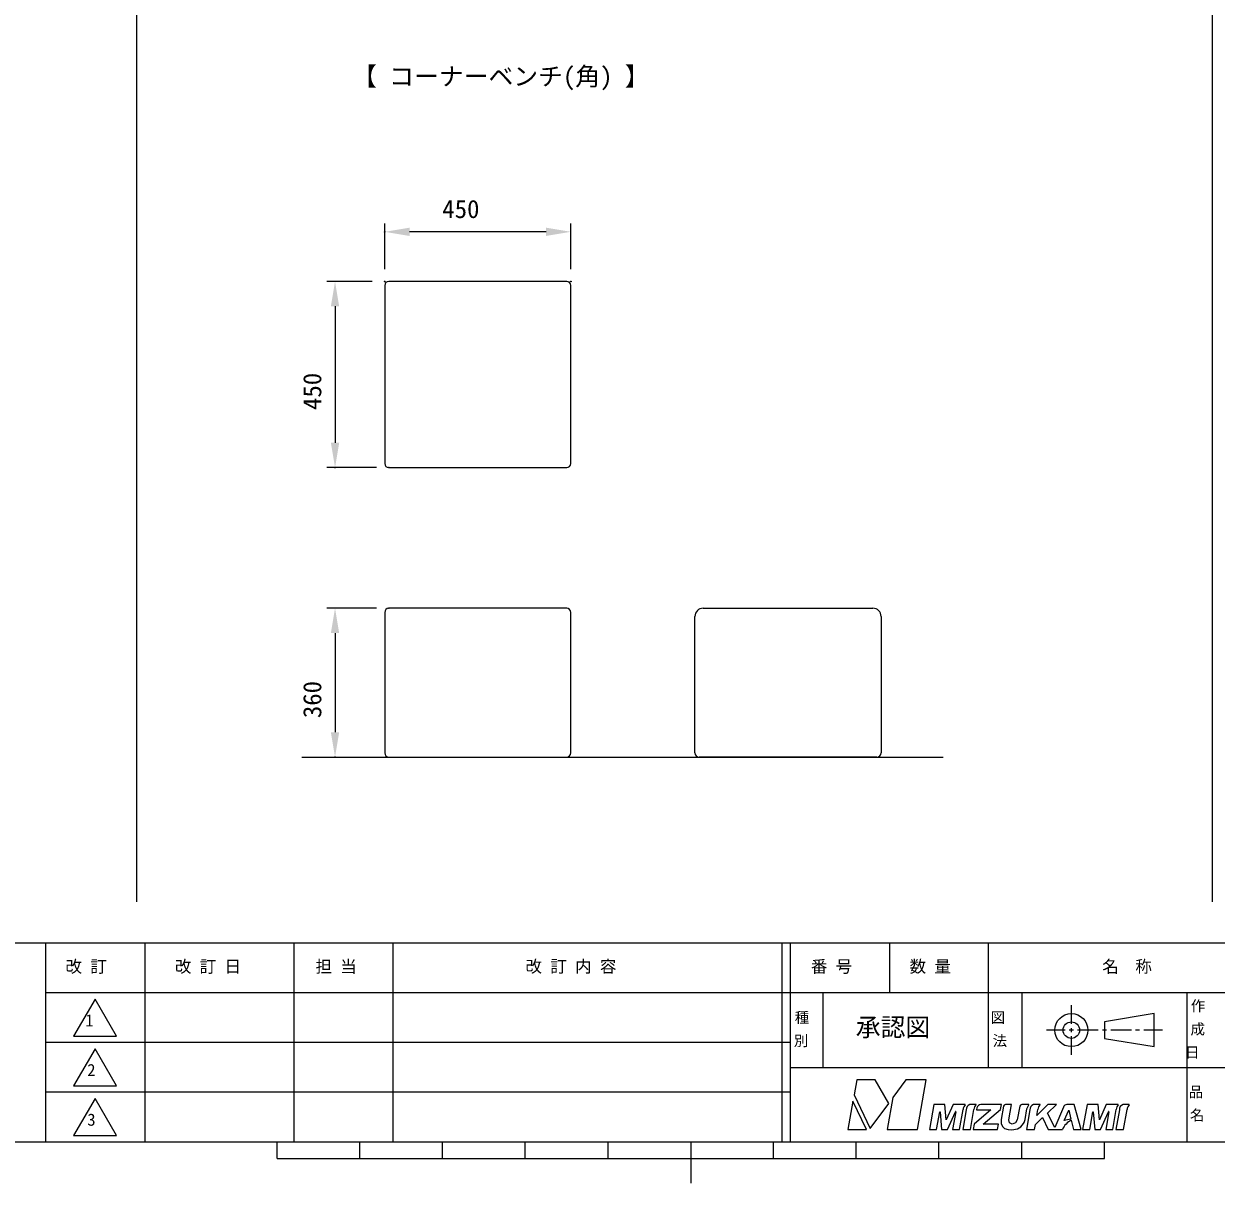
# Model space of a CAD drawing. Units: millimetres, scale not verified. Extents: x -203 to 203, y -143 to 143.
# Drawn here: x -80.6 to 63.5, y -143 to -2.9 of the extents above; entities that cross this region are included whole.
import ezdxf
from ezdxf.enums import TextEntityAlignment as Align

# ---------------------------------------------------------------- set-up
doc = ezdxf.new("R2010")
doc.units = ezdxf.units.MM
doc.header["$LTSCALE"] = 0.5
doc.header["$PDMODE"] = 32
doc.header["$PDSIZE"] = 0.1
for name, color, linetype, lineweight in [('0-1_DIMENSION_LINES$02_DIMENSI', 7, 'Continuous', 25), ('0-3_DIMENSION_LINES$03_LINES', 7, 'Continuous', 18), ('0-4_図面_FORMAT$03_TEXT', 7, 'Continuous', 18), ('0-5_図面_FORMAT$01_WAKU$OUT_LINE', 6, 'Continuous', 18), ('0-6_図面_FORMAT$01_WAKU$SUB_LINE', 7, 'Continuous', 18), ('0-7_図面_FORMAT$02_LOGO$01_MZ_LO', 7, 'Continuous', 18)]:
    doc.layers.add(name, color=color, linetype=linetype, lineweight=lineweight)
doc.layers.add('0-2_DEFPOINTS', color=7, linetype='Continuous')
doc.styles.add('ＭＳ ゴシック', font='')
doc.styles.get('ＭＳ ゴシック').set_extended_font_data('MS Gothic')

# ---------------------------------------------------------------- blocks, each defined once
blk = doc.blocks.new('D3')
at = {"layer": '0-1_DIMENSION_LINES$02_DIMENSI'}
for p, q in [((346, 232), (346, 243)), ((391, 232), (391, 243)), ((385, 241), (352, 241))]:
    blk.add_line(p, q, dxfattribs=at)
for points in [[(352, 242), (352, 240), (346, 241)], [(385, 240), (385, 242), (391, 241)]]:
    blk.add_solid(points, dxfattribs=at)
at = {"layer": '0-2_DEFPOINTS'}
for p in [(346, 241), (346, 229), (391, 229)]:
    blk.add_point(p, dxfattribs=at)
at = {"layer": '0-1_DIMENSION_LINES$02_DIMENSI', "style": 'ＭＳ ゴシック'}
blk.add_text('450', height=4.399, dxfattribs=at).set_placement((359.929, 243), align=Align.BOTTOM_LEFT)
blk = doc.blocks.new('D4')
at = {"layer": '0-1_DIMENSION_LINES$02_DIMENSI'}
for p, q in [((343, 229), (332, 229)), ((334, 223), (334, 190)), ((344, 184), (332, 184))]:
    blk.add_line(p, q, dxfattribs=at)
for points in [[(335, 223), (333, 223), (334, 229)], [(333, 190), (335, 190), (334, 184)]]:
    blk.add_solid(points, dxfattribs=at)
at = {"layer": '0-2_DEFPOINTS'}
for p in [(346, 229), (334, 184), (347, 184)]:
    blk.add_point(p, dxfattribs=at)
at = {"layer": '0-1_DIMENSION_LINES$02_DIMENSI', "style": 'ＭＳ ゴシック'}
blk.add_text('450', height=4.399, rotation=90, dxfattribs=at).set_placement((332, 197.929), align=Align.BOTTOM_LEFT)
blk = doc.blocks.new('D5')
at = {"layer": '0-1_DIMENSION_LINES$02_DIMENSI'}
for p, q in [((344, 150), (332, 150)), ((334, 144), (334, 120)), ((331, 114), (332, 114))]:
    blk.add_line(p, q, dxfattribs=at)
for points in [[(335, 144), (333, 144), (334, 150)], [(333, 120), (335, 120), (334, 114)]]:
    blk.add_solid(points, dxfattribs=at)
at = {"layer": '0-2_DEFPOINTS'}
for p in [(347, 150), (334, 114)]:
    blk.add_point(p, dxfattribs=at)
at = {"layer": '0-1_DIMENSION_LINES$02_DIMENSI', "style": 'ＭＳ ゴシック'}
blk.add_text('360', height=4.399, rotation=90, dxfattribs=at).set_placement((332, 123.429), align=Align.BOTTOM_LEFT)
blk = doc.blocks.new('_X54')
at = {"layer": '0-4_図面_FORMAT$03_TEXT', "style": 'ＭＳ ゴシック'}
for s, p in [('作', (540.875, 51.813)), ('成', (540.801, 46.191)), ('日', (539.482, 40.568))]:
    blk.add_text(s, height=2.566, dxfattribs=at).set_placement(p, align=Align.BOTTOM_LEFT)
blk = doc.blocks.new('_X53')
at = {"layer": '0-4_図面_FORMAT$03_TEXT', "style": 'ＭＳ ゴシック'}
for s, p in [('図', (492.487, 49.002)), ('法', (492.977, 43.38))]:
    blk.add_text(s, height=2.566, dxfattribs=at).set_placement(p, align=Align.BOTTOM_LEFT)
blk = doc.blocks.new('_X52')
at = {"layer": '0-4_図面_FORMAT$03_TEXT', "style": 'ＭＳ ゴシック'}
for s, p in [('種', (445.127, 49.002)), ('別', (444.903, 43.38))]:
    blk.add_text(s, height=2.566, dxfattribs=at).set_placement(p, align=Align.BOTTOM_LEFT)
blk = doc.blocks.new('_X51')
at = {"layer": '0-4_図面_FORMAT$03_TEXT', "style": 'ＭＳ ゴシック'}
for s, p in [('品', (540.35, 31.002)), ('名', (540.651, 25.38))]:
    blk.add_text(s, height=2.566, dxfattribs=at).set_placement(p, align=Align.BOTTOM_LEFT)

msp = doc.modelspace()

# ---------------------------------------------------------------- linework, layer by layer
at = {"layer": '0-3_DIMENSION_LINES$03_LINES'}
for p, q in [((-67, 133), (-67, -109)), ((63, 133), (63, -109)), ((-37, -34.5), (-37, -56)), ((-15, -34), (-36.5, -34)), ((-14.5, -56), (-14.5, -34.5)), ((-36.5, -56.5), (-15, -56.5)), ((-37, -74), (-37, -91)), ((-15, -73.5), (-36.5, -73.5)), ((-14.5, -91), (-14.5, -74)), ((0.5, -91), (0.5, -74.5)), ((1.5, -73.5), (22, -73.5)), ((23, -74.5), (23, -91)), ((-47, -91.5), (30.5, -91.5)), ((-36.5, -91.5), (-15, -91.5)), ((22.5, -91.5), (1, -91.5))]:
    msp.add_line(p, q, dxfattribs=at)
for centre, radius, start, end in [((-36.5, -34.5), 0.5, 90, 180), ((-15, -34.5), 0.5, 0, 90), ((-36.5, -56), 0.5, 180, 270), ((-15, -56), 0.5, 270, 360), ((-36.5, -74), 0.5, 90, 180), ((-15, -74), 0.5, 0, 90), ((1.5, -74.5), 1, 90, 180), ((22, -74.5), 1, 360, 90), ((-36.5, -91), 0.5, 180, 270), ((-15, -91), 0.5, 270, 0), ((1, -91), 0.5, 180, 270), ((22.5, -91), 0.5, 270, 0)]:
    msp.add_arc(centre, radius, start, end, dxfattribs=at)
at = {"layer": '0-4_図面_FORMAT$03_TEXT'}
for p, q in [((-72, -120.75), (-74.5981, -125.25)), ((-69.4019, -125.25), (-72, -120.75)), ((46, -123.75), (46, -121.5)), ((-74.5981, -125.25), (-69.4019, -125.25)), ((45.25, -124.5), (43, -124.5)), ((46.25, -124.5), (45.75, -124.5)), ((46, -124.75), (46, -124.25)), ((46, -127.5), (46, -125.25)), ((49.25, -124.5), (46.75, -124.5)), ((50.25, -124.5), (49.75, -124.5)), ((53.25, -124.5), (50.75, -124.5)), ((54.25, -124.5), (53.75, -124.5)), ((57, -124.5), (54.75, -124.5)), ((-72, -126.75), (-74.5981, -131.25)), ((-69.4019, -131.25), (-72, -126.75)), ((-74.5981, -131.25), (-69.4019, -131.25)), ((-72, -132.75), (-74.5981, -137.25)), ((-69.4019, -137.25), (-72, -132.75)), ((-74.5981, -137.25), (-69.4019, -137.25))]:
    msp.add_line(p, q, dxfattribs=at)
msp.add_lwpolyline([(56, -122.5), (50, -123.5), (50, -125.5), (56, -126.5)], close=True, dxfattribs=at)
for radius in [2, 1]:
    msp.add_circle((46, -124.5), radius, dxfattribs=at)
at = {"layer": '0-5_図面_FORMAT$01_WAKU$OUT_LINE'}
for p, q in [((198, -114), (-198, -114)), ((-78, -114), (-78, -138)), ((11, -114), (11, -138)), ((12, -114), (12, -138)), ((198, -120), (-78, -120)), ((-198, -138), (198, -138)), ((-50, -140), (-50, -138)), ((-40, -140), (-40, -138)), ((-30, -140), (-30, -138)), ((-20, -140), (-20, -138)), ((-10, -140), (-10, -138)), ((0, -138), (0, -143)), ((10, -140), (10, -138)), ((20, -140), (20, -138)), ((30, -140), (30, -138)), ((40, -140), (40, -138)), ((50, -140), (50, -138)), ((-50, -140), (50, -140))]:
    msp.add_line(p, q, dxfattribs=at)
at = {"layer": '0-6_図面_FORMAT$01_WAKU$SUB_LINE'}
for p, q in [((-66, -114), (-66, -138)), ((-48, -114), (-48, -138)), ((-36, -114), (-36, -138)), ((24, -114), (24, -120)), ((36, -129), (36, -114)), ((16, -129), (16, -120)), ((40, -120), (40, -129)), ((60, -138), (60, -120)), ((12, -126), (-78, -126)), ((12, -129), (144, -129)), ((12, -132), (-78, -132))]:
    msp.add_line(p, q, dxfattribs=at)
at = {"layer": '0-7_図面_FORMAT$02_LOGO$01_MZ_LO'}
for p, q in [((37.5368, -133.5001), (35.0653, -133.5001)), ((46.3372, -133.5001), (45.4679, -133.5001)), ((40.3739, -135.4237), (40.3965, -135.3012)), ((40.3965, -135.3012), (40.3965, -135.3012)), ((40.2333, -135.7779), (40.2903, -135.6677))]:
    msp.add_line(p, q, dxfattribs=at)
for points in [[(23.9185, -133.3532), (22.2811, -130.5), (20.052, -130.5), (19.7334, -132.3069), (21.6797, -136.412)], [(28.4519, -130.5), (26.0068, -130.5), (24.423, -132.6639), (23.7466, -136.5), (27.394, -136.5)], [(18.994, -136.5), (21.2213, -136.5), (19.5978, -133.0758)], [(45.1097, -135.4167), (45.6797, -134.1656), (45.9339, -135.2805)]]:
    msp.add_lwpolyline(points, close=True, dxfattribs=at)
for points in [[(33.1643, -133.5221), (33.1564, -133.5001), (31.6973, -133.5001), (30.8813, -135.3254), (30.7128, -133.5001), (29.3797, -133.5001), (28.8508, -136.5), (29.7077, -136.5), (30.085, -134.3718), (30.1212, -134.3718), (30.3134, -136.5), (31.0307, -136.5), (31.9772, -134.3718)], [(34.4907, -133.528), (34.4785, -133.5001), (33.7311, -133.5001)], [(34.5924, -133.8998), (34.52, -134.1359), (36.248, -134.138), (34.2351, -135.8723), (34.125, -136.5), (37.0697, -136.5), (37.1838, -135.8537), (35.3578, -135.8512), (37.4305, -134.0987), (37.5368, -133.5001)], [(37.8062, -133.6918), (37.5241, -135.2886), (37.5207, -135.7942), (37.6572, -136.1388), (37.9298, -136.3967), (38.3411, -136.5181), (38.8134, -136.5486), (39.4797, -136.4487), (39.8948, -136.201), (40.2275, -135.7892)], [(39.7553, -133.6956), (39.4664, -135.331), (39.2624, -135.7153), (38.8631, -135.8509), (38.5099, -135.7132), (38.4414, -135.331), (38.7636, -133.5001), (38.0482, -133.5001)], [(40.8635, -133.5423), (40.8489, -133.5001), (40.7137, -133.5065), (40.0021, -133.5001)], [(40.3988, -135.2886), (40.6262, -134.0012), (40.8635, -133.5423)], [(42.2217, -133.528), (42.2092, -133.5001), (41.4125, -133.5001)], [(45.0487, -133.8322), (43.9945, -136.289), (43.107, -134.5303), (44.1923, -133.5001), (43.1434, -133.5001), (41.8365, -134.8052), (41.959, -134.0946)], [(45.9654, -135.4039), (46.2447, -136.5), (47.188, -136.5), (46.3372, -133.5001)], [(51.6741, -133.5221), (51.6663, -133.5001), (50.2071, -133.5001), (49.3912, -135.3254), (49.2227, -133.5001), (47.8896, -133.5001), (47.3606, -136.5), (48.2176, -136.5), (48.5948, -134.3718), (48.631, -134.3718), (48.8233, -136.5), (49.5406, -136.5), (50.4871, -134.3718)], [(53.0005, -133.528), (52.9883, -133.5001), (52.241, -133.5001)], [(32.0194, -134.3718), (31.6421, -136.5), (32.493, -136.5), (32.9191, -134.0808)], [(33.2994, -134.1367), (32.8831, -136.5), (33.7988, -136.5), (34.2223, -134.0946)], [(40.9871, -134.1367), (40.5715, -136.5), (41.5368, -136.5), (41.5384, -136.5), (41.5439, -136.5), (41.6443, -135.9188), (42.5284, -135.0795), (43.1843, -136.5), (44.9459, -136.5)], [(50.5292, -134.3718), (50.152, -136.5), (51.0029, -136.5), (51.429, -134.0808)], [(51.8093, -134.1367), (51.3929, -136.5), (52.3087, -136.5), (52.7322, -134.0946)]]:
    msp.add_lwpolyline(points, dxfattribs=at)
for centre, radius, start, end in [((33.7742, -134.1229), 0.8561, 135.436, 177.18162), ((33.898, -134.0779), 0.6015, 106.10853, 185.61083), ((35.2047, -134.2131), 0.9895, 136.18472, 173.12017), ((35.0741, -133.9901), 0.4901, 91.03463, 169.38909), ((38.0431, -133.7422), 0.2422, 88.80192, 167.99496), ((39.9968, -133.7469), 0.2469, 88.77298, 167.99431), ((41.5809, -134.073), 0.5972, 106.38228, 186.12371), ((42.933, -134.202), 0.9799, 136.54508, 173.70767), ((45.4594, -133.9198), 0.4199, 88.83548, 167.9571), ((52.2841, -134.1229), 0.8561, 135.436, 177.18162), ((52.4079, -134.0779), 0.6015, 106.10853, 185.61083), ((53.7145, -134.2131), 0.9895, 136.18472, 173.12017), ((31.9983, -134.363), 0.0228, 337.38667, 202.61333), ((39.5102, -135.2642), 0.8783, 332.65034, 349.54143), ((38.5515, -134.9606), 1.8762, 349.54143, 349.93236), ((46.8386, -137.2383), 2.0316, 115.4544, 158.69079), ((50.5082, -134.363), 0.0228, 337.38667, 202.61333), ((38.9196, -135.0984), 1.4791, 332.15939, 332.65034)]:
    msp.add_arc(centre, radius, start, end, dxfattribs=at)

# ---------------------------------------------------------------- block references
at = {"layer": '0-1_DIMENSION_LINES$02_DIMENSI', "xscale": 0.5, "yscale": 0.5}
for name in ['D3', 'D4', 'D5']:
    msp.add_blockref(name, (-210, -148.5), dxfattribs=at)
at = {"layer": '0-4_図面_FORMAT$03_TEXT', "xscale": 0.5, "yscale": 0.5}
for name in ['_X54', '_X52', '_X53', '_X51']:
    msp.add_blockref(name, (-210, -148.5), dxfattribs=at)

# ---------------------------------------------------------------- texts
at = {"layer": '0-1_DIMENSION_LINES$02_DIMENSI', "style": 'ＭＳ ゴシック'}
msp.add_text('【 コーナーベンチ(角) 】', height=2.199, dxfattribs=at).set_placement((-40.9493, -10.964), align=Align.BOTTOM_LEFT)
at = {"layer": '0-4_図面_FORMAT$03_TEXT', "style": 'ＭＳ ゴシック'}
for s, height, p in [('改 訂', 1.466, (-75.5838, -117.9799)), ('改 訂 日', 1.466, (-62.3608, -117.9799)), ('担 当', 1.466, (-45.3714, -117.9799)), ('改 訂 内 容', 1.466, (-19.9835, -117.964)), ('番 号', 1.466, (14.5112, -117.9799)), ('数 量', 1.466, (26.4452, -117.9799)), ('名\u3000称', 1.466, (49.7337, -117.9799)), ('1', 1.466, (-73.1918, -124.4965)), ('承認図', 2.199, (19.9406, -125.9023)), ('2', 1.466, (-72.9498, -130.4965)), ('3', 1.466, (-72.9398, -136.4965))]:
    msp.add_text(s, height=height, dxfattribs=at).set_placement(p, align=Align.BOTTOM_LEFT)

doc.saveas('drawing.dxf')
